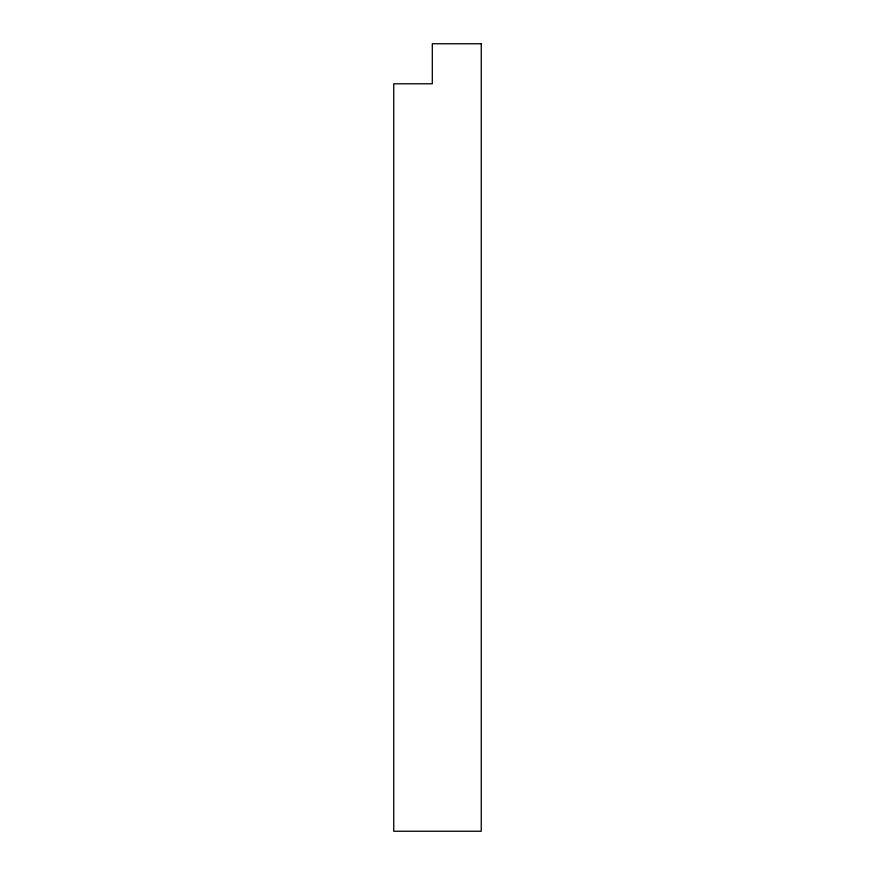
<?xml version="1.0" encoding="UTF-8"?>
<svg xmlns="http://www.w3.org/2000/svg" width="875" height="875" viewBox="0 0 875 875"><rect width="100%" height="100%" fill="white"/><g stroke="black" fill="none" stroke-linecap="round" stroke-linejoin="round"><path stroke-width="1.31" d="M481.25 43.75L432.305 43.75L432.305 83.792L393.75 83.792L393.75 831.25L481.25 831.25L481.25 43.75"/></g></svg>
